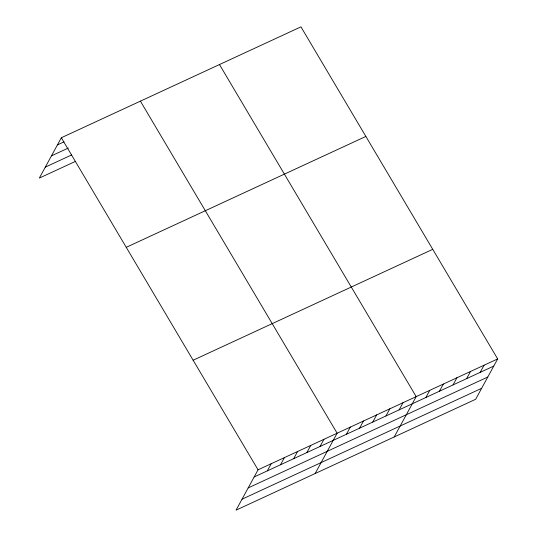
<?xml version="1.0" encoding="UTF-8"?>
<svg xmlns="http://www.w3.org/2000/svg" width="537" height="537" viewBox="0 0 537 537"><rect width="100%" height="100%" fill="white"/><g stroke="black" fill="none" stroke-linecap="round" stroke-linejoin="round"><path stroke-width="0.81" d="M497.665 358.917L258.049 469.808L236.052 510.15L475.668 399.26L497.665 358.917L300.948 26.85L61.332 137.74L39.335 178.083L75.207 161.483M267.319 470.868L271.225 463.706M280.502 464.767L284.402 457.611M293.679 458.672L297.585 451.51M306.862 452.57L310.762 445.408M320.039 446.475L323.945 439.313M315.125 473.553L337.122 433.211L140.405 101.144M346.399 434.272L350.299 427.116M359.575 428.177L363.482 421.015M372.752 422.075L376.659 414.913M385.935 415.974L389.835 408.818M399.112 409.879L403.019 402.716M394.198 436.964L416.195 396.621L219.479 64.554M425.868 397.494L429.775 390.332M439.447 391.211L443.354 384.049M453.027 384.928L456.933 377.766M466.606 378.645L470.513 371.483M480.185 372.363L484.085 365.2M57.425 144.903L64.017 141.855M51.451 155.851L68.293 148.058M45.303 167.135L71.663 154.938M126.249 247.322L365.865 136.432M193.132 360.226L432.748 249.336M254.142 476.97L493.765 366.073M248.175 487.918L487.791 377.028M242.019 499.202L481.642 388.311M61.332 137.74L258.049 469.808"/></g></svg>
